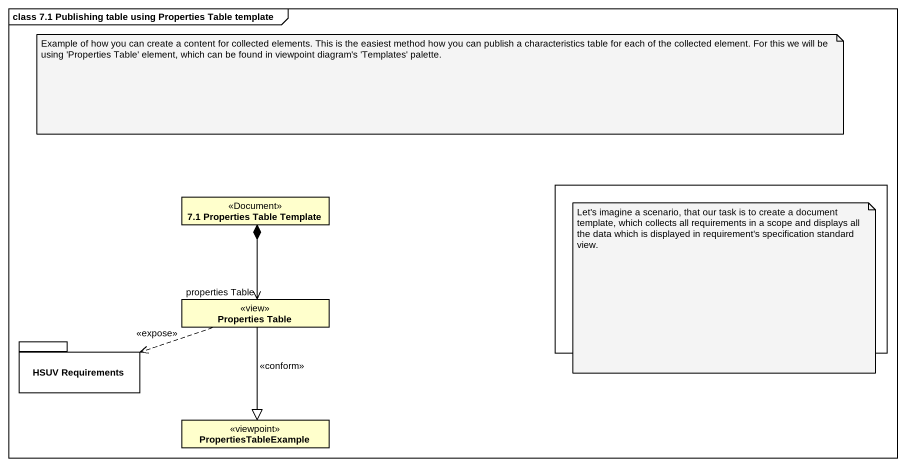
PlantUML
@startuml
mainframe class 7.1 Publishing table using Properties Table template
allowmixing
hide circle
hide empty members
class "7.1 Properties Table Template" as c7_1_Properties_Table <<Document>>
rectangle " " as rectangle1
class "Properties Table" as Properties_Table <<view>>
package "HSUV Requirements" as HSUV_Requirements {
}
class PropertiesTableExample <<viewpoint>>
c7_1_Properties_Table *--> "properties Table" Properties_Table
Properties_Table .left.> HSUV_Requirements : <<expose>>
Properties_Table --|> PropertiesTableExample : <<conform>>
note as N1
  Example of how you can create a content for collected elements. This is the easiest method how you can publish a characteristics table for each of the collected element. For this we will be using 'Properties Table' element, which can be found in viewpoint diagram's 'Templates' palette.
end note
note as N2
  Let's imagine a scenario, that our task is to create a document template, which collects all requirements in a scope and displays all the data which is displayed in requirement's specification standard view.
end note
@enduml
